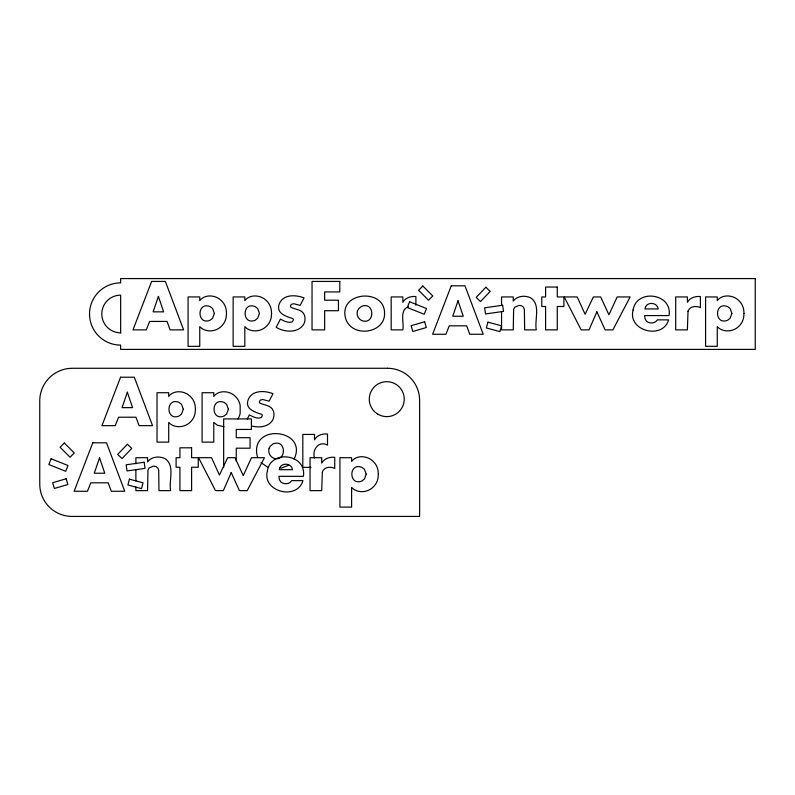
<?xml version="1.0" encoding="UTF-8"?>
<svg xmlns="http://www.w3.org/2000/svg" width="795" height="795" viewBox="0 0 795 795"><rect width="100%" height="100%" fill="white"/><g stroke="black" fill="none" stroke-linecap="round" stroke-linejoin="round"><path stroke-width="1.19" d="M294.1 459.132C308.321 429.668 252.194 422.801 256.805 454.034A16.625 16.625 0 0 0 257.65 457.185M247.255 418.995L249.362 414.881C252.88 416.749 257.341 419.273 261.376 417.514L262.28 415.626L261.962 414.463C255.096 412.217 244.234 409.157 248.398 399.199C252.542 389.848 264.993 390.534 273.003 393.694L269.058 401.217L262.837 399.507L260.213 400.114L259.339 401.942L259.687 402.946C264.188 405.48 271.045 404.993 273.281 410.757A11.786 11.786 0 0 1 273.023 419.333C269.257 427.064 259.061 428.018 251.627 425.961M288.655 465.254L281.003 468.235M408.312 306.781C399.17 310.08 404.248 322.899 402.856 329.875L391.18 329.875L391.18 296.942L402.856 296.942L402.856 302.339C405.41 297.737 410.886 295.959 415.884 296.585L415.884 305.201M310.974 467.361L302.806 467.361L302.806 434.428L314.482 434.428L314.482 439.824C317.026 435.223 322.502 433.444 327.5 434.07L327.5 445.15C318.894 440.281 311.859 449.652 314.482 457.97M224.011 426.726L217.423 425.236L213.766 422.433L213.766 442.129L202.089 442.129L202.089 392.73L213.766 392.73L213.766 396.427C218.734 389.878 229.189 390.643 234.823 395.92A16.297 16.297 0 0 1 240.169 405.311L240.16 413.261A16.248 16.248 0 0 1 237.924 418.995M267.597 467.112L261.028 462.64M501.556 305.479L501.556 296.942L513.232 296.942L513.232 301.096C517.207 295.76 525.048 295.124 530.722 297.847C541.027 304.813 534.29 319.968 536.307 329.875L524.63 329.875L524.382 309.593L523.637 307.446L521.828 305.876L519.304 305.35L514.852 307.148L513.64 309.235L513.232 329.875L501.556 329.875L501.556 311.58M236.254 461.378L236.254 448.201L250.067 448.201L250.067 437.697L236.254 437.697L236.254 429.429L251.409 429.429L251.409 418.915L223.663 418.915L223.663 467.361M135.885 463.803L135.885 457.701L147.562 457.701L147.562 461.855C151.527 456.519 159.378 455.883 165.052 458.616C175.357 465.572 168.61 480.727 170.627 490.634L158.95 490.634L158.712 470.362L157.967 468.205L156.158 466.635L153.624 466.118L149.182 467.917L147.969 469.994L147.562 490.634L135.885 490.634L135.885 486.977M135.885 469.905L135.885 480.876M267.428 470.769C261.664 491.767 297.121 500.84 302.935 480.627L291.656 480.627C289.469 484.473 283.855 484.572 280.724 481.899L279.393 479.584L278.946 476.334L303.402 476.334C306.87 453.856 270.688 449.304 267.428 470.769M633.098 310.01C627.334 331.008 662.792 340.081 668.605 319.868L657.326 319.868C655.14 323.704 649.525 323.813 646.405 321.14L645.063 318.815L644.616 315.575L669.072 315.575C672.54 293.087 636.358 288.535 633.098 310.01M384.551 313.409C384.989 330.839 360.125 336.822 349.412 325.155A16.625 16.625 0 0 1 345.189 316.549C340.19 291.457 384.989 288.237 384.551 313.409M195.451 409.256L195.093 413.261A16.248 16.248 0 0 1 189.608 422.721C183.913 427.859 174.055 428.257 168.699 422.433L168.699 442.129L157.022 442.129L157.022 392.73L168.699 392.73L168.699 396.427C173.658 389.878 184.112 390.643 189.747 395.92A16.297 16.297 0 0 1 195.103 405.311L195.451 409.256M226.505 313.459L226.148 317.473A16.248 16.248 0 0 1 220.662 326.934C214.968 332.072 205.11 332.469 199.754 326.646L199.754 346.342L188.077 346.342L188.077 296.942L199.754 296.942L199.754 300.629C204.713 294.09 215.167 294.856 220.801 300.132A16.297 16.297 0 0 1 226.158 309.513L226.505 313.459M271.582 313.459L271.214 317.473A16.248 16.248 0 0 1 265.739 326.934C260.035 332.072 250.177 332.469 244.82 326.646L244.82 346.342L233.144 346.342L233.144 296.942L244.82 296.942L244.82 300.629C249.789 294.09 260.243 294.856 265.878 300.132A16.297 16.297 0 0 1 271.224 309.513L271.582 313.459M378.35 474.227L377.993 478.232A16.248 16.248 0 0 1 372.507 487.693C366.813 492.83 356.955 493.228 351.599 487.405L351.599 507.111L339.922 507.111L339.922 457.701L351.599 457.701L351.599 461.398C356.558 454.849 367.012 455.615 372.646 460.891A16.297 16.297 0 0 1 377.993 470.282L378.35 474.227M744.031 313.459L743.663 317.473A16.248 16.248 0 0 1 738.177 326.934C732.483 332.072 722.625 332.469 717.269 326.646L717.269 346.342L705.592 346.342L705.592 296.942L717.269 296.942L717.269 300.629C722.228 294.09 732.682 294.856 738.317 300.132A16.297 16.297 0 0 1 743.673 309.513L744.031 313.459M322.353 471.972L321.707 490.634L310.04 490.634L310.04 457.701L321.707 457.701L321.707 463.097C324.261 458.496 329.736 456.718 334.735 457.344L334.735 468.424C330.541 466.307 324.042 466.923 322.353 471.972M688.023 311.213L687.387 329.875L675.71 329.875L675.71 296.942L687.387 296.942L687.387 302.339C689.931 297.737 695.416 295.959 700.405 296.585L700.405 307.655C696.211 305.548 689.712 306.164 688.023 311.213M183.317 409.216L181.518 414.086L179.004 416.063C165.628 421.41 165.618 396.983 179.004 402.369L181.548 404.347L183.317 409.216M214.372 313.429L212.573 318.298L210.059 320.276C196.683 325.622 196.673 301.196 210.059 306.582L212.603 308.549L214.372 313.429M228.394 409.216L226.585 414.086L224.071 416.063C210.705 421.41 210.695 396.983 224.081 402.369L226.625 404.347L228.394 409.216M259.448 313.429L257.64 318.298L255.125 320.276C241.76 325.622 241.75 301.196 255.135 306.582L257.679 308.549L259.448 313.429M269.117 448.271C267.816 451.987 269.644 456.111 273.092 457.92C286.816 463.445 286.806 438.403 273.092 443.908L270.499 445.935L269.117 448.271M357.502 310.775C356.2 314.502 358.028 318.626 361.477 320.435C375.2 325.95 375.19 300.908 361.477 306.423L358.883 308.45L357.502 310.775M366.217 474.188L364.418 479.067L361.894 481.035C348.528 486.381 348.518 461.955 361.904 467.341L364.448 469.318L366.217 474.188M731.887 313.429L730.088 318.298L727.574 320.276C714.198 325.622 714.188 301.196 727.574 306.582L730.118 308.549L731.887 313.429M279.452 303.412C275.289 313.359 286.15 316.42 293.017 318.666L293.335 319.828L292.431 321.727C288.396 323.486 283.934 320.961 280.416 319.083L276.193 327.321C284.56 332.509 298.811 333.423 304.078 323.545A11.786 11.786 0 0 0 304.336 314.969C302.1 309.205 295.243 309.692 290.741 307.158L290.394 306.154L291.268 304.326L293.892 303.72L300.113 305.419L304.058 297.896C296.048 294.746 283.596 294.051 279.452 303.412M129.446 479.166L127.886 484.97L141.48 488.617L143.03 482.803L129.446 479.166M487.921 322.164L486.361 327.967L499.946 331.614L501.506 325.801L487.921 322.164M279.92 467.559L279.264 469.696L292.5 469.696C291.874 463.485 282.603 462.173 279.92 467.559M645.59 306.791L644.934 308.937L658.171 308.937C657.544 302.716 648.273 301.414 645.59 306.791M99.554 457.801L94.267 473.234L104.771 473.234L99.554 457.801M158.404 296.406L153.117 311.849L163.621 311.849L158.404 296.406M127.349 392.203L122.062 407.636L132.566 407.636L127.349 392.203M458.029 300.798L452.743 316.231L463.247 316.231L458.029 300.798M151.626 281.43L132.994 329.875L146.3 329.875L149.639 321.428L167.03 321.428L170.15 329.875L183.605 329.875L165.36 281.43L151.626 281.43M92.776 442.825L74.144 491.27L87.45 491.27L90.789 482.823L108.18 482.823L111.3 491.27L124.755 491.27L106.51 442.825L92.776 442.825M120.572 377.218L101.939 425.663L115.245 425.663L118.584 417.216L135.975 417.216L139.095 425.663L152.551 425.663L134.305 377.218L120.572 377.218M451.252 285.822L432.619 334.268L445.925 334.268L449.264 325.821L466.655 325.821L469.775 334.268L483.221 334.268L464.986 285.822L451.252 285.822M51.148 458.755L48.833 464.519L65.707 471.296L68.022 465.542L51.148 458.755M409.614 301.762L407.298 307.516L424.182 314.293L426.498 308.54L409.614 301.762M231.216 472.578L223.335 490.634L215.495 490.634L198.561 457.701L211.549 457.701L219.43 475.062L227.698 457.701L235.012 457.701L243.24 475.559L251.508 457.701L264.467 457.701L247.215 490.634L239.444 490.634L231.216 472.578M596.886 311.809L589.006 329.875L581.165 329.875L564.231 296.942L577.22 296.942L585.1 314.293L593.368 296.942L600.682 296.942L608.91 314.79L617.188 296.942L630.137 296.942L612.885 329.875L605.114 329.875L596.886 311.809M127.409 444.236L117.69 454.412L122.032 458.566L131.761 448.39L127.409 444.236M485.884 287.234L476.165 297.409L480.508 301.563L490.227 291.387L485.884 287.234M64.345 443.024L60.092 447.267L70.04 457.214L74.293 452.971L64.345 443.024M422.821 286.021L418.567 290.274L428.515 300.222L432.768 295.969L422.821 286.021M424.629 321.756L411.124 325.712L412.814 331.485L426.319 327.53L424.629 321.756M66.154 478.759L52.649 482.714L54.338 488.478L67.843 484.533L66.154 478.759M502.639 305.24L484.632 307.804L485.507 313.946L503.513 311.382L502.639 305.24M144.163 462.243L126.157 464.807L127.031 470.948L145.038 468.384L144.163 462.243M755.25 278.578L120.651 278.578L120.651 282.871A31.124 31.124 0 0 0 89.527 313.995A31.124 31.124 0 0 0 120.651 345.109L120.651 349.403L755.25 349.403L755.25 278.578M339.793 281.43L312.038 281.43L312.038 329.875L324.638 329.875L324.638 310.716L338.441 310.716L338.441 300.202L324.638 300.202L324.638 291.934L339.793 291.934L339.793 281.43M557.275 287.045L545.599 287.045L545.599 296.942L541.773 296.942L541.773 306.492L545.599 306.492L545.599 329.875L557.275 329.875L557.275 306.492L563.913 306.492L563.913 296.942L557.275 296.942L557.275 287.045M387.513 368.274L72.385 368.274A32.635 32.635 0 0 0 39.75 400.909L39.75 484.085A32.337 32.337 0 0 0 72.087 516.422L419.611 516.422L419.611 400.372A32.098 32.098 0 0 0 387.513 368.274M191.605 447.804L179.928 447.804L179.928 457.701L176.093 457.701L176.093 467.251L179.928 467.251L179.928 490.634L191.605 490.634L191.605 467.251L198.243 467.251L198.243 457.701L191.605 457.701L191.605 447.804M120.651 332.857L120.651 295.124A18.861 18.861 0 0 0 101.79 313.995A18.861 18.861 0 0 0 120.651 332.857M378.022 414.284A17.47 17.47 0 0 0 404.238 399.16A17.47 17.47 0 0 0 378.022 384.025A17.47 17.47 0 0 0 378.022 414.284"/></g></svg>
